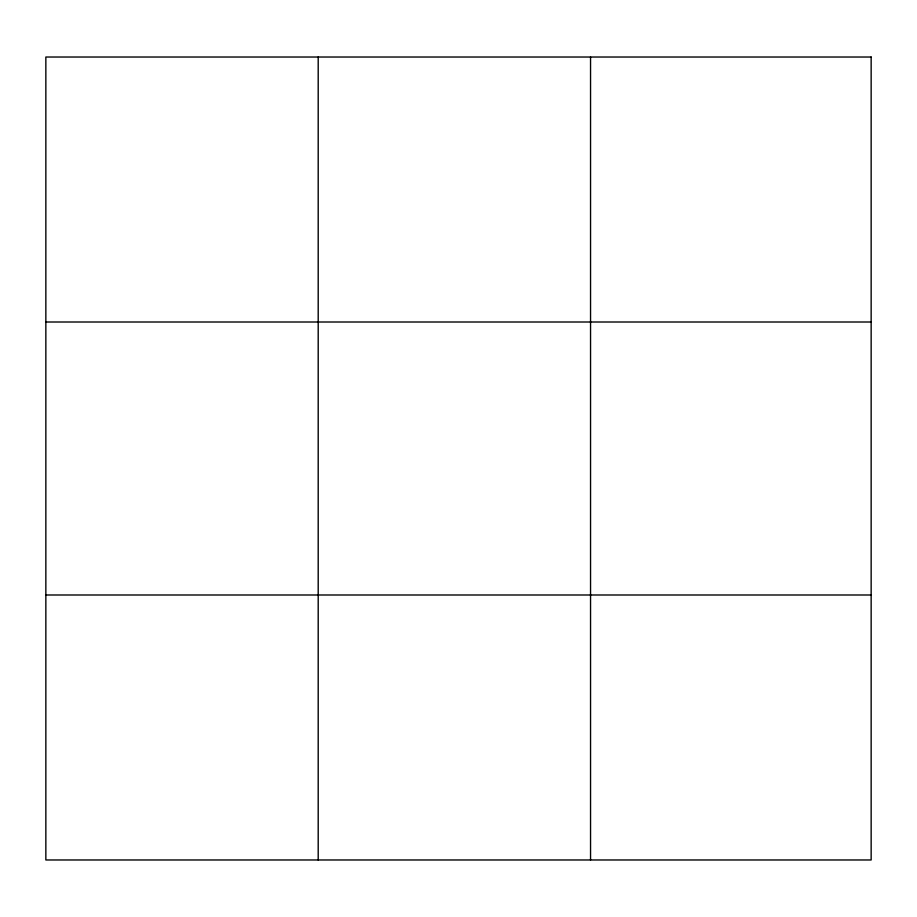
<?xml version="1.0" encoding="UTF-8"?>
<svg xmlns="http://www.w3.org/2000/svg" width="917" height="917" viewBox="0 0 917 917"><rect width="100%" height="100%" fill="white"/><g stroke="black" fill="none" stroke-linecap="round" stroke-linejoin="round"><path stroke-width="1.38" d="M318.199 859.974L318.199 57.026M590.548 859.974L590.548 57.026M45.85 322.005L871.15 322.005M45.85 594.995L871.15 594.995M871.15 57.026L871.15 859.974L45.85 859.974L45.85 57.026L871.15 57.026"/></g></svg>
